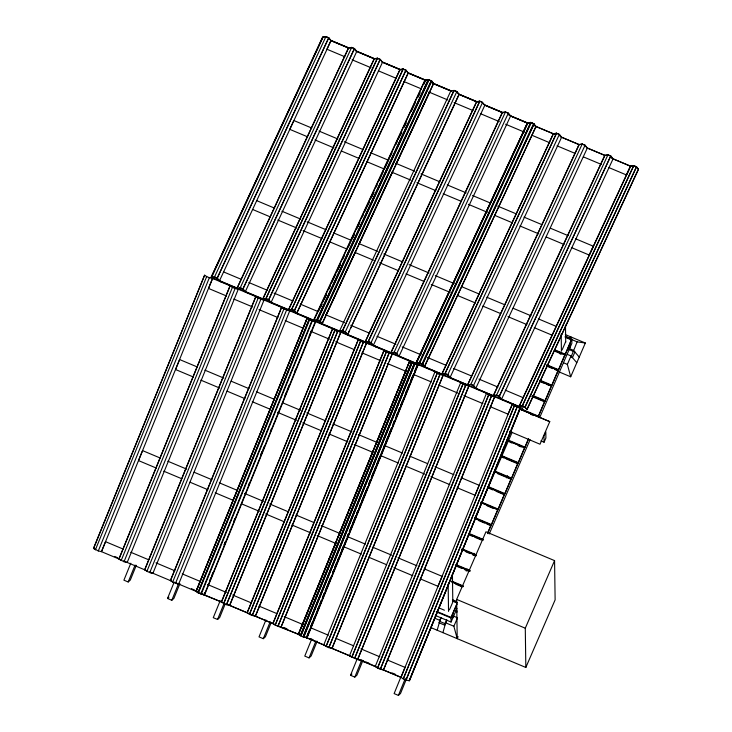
<?xml version="1.0" encoding="UTF-8"?>
<svg xmlns="http://www.w3.org/2000/svg" width="732" height="732" viewBox="0 0 732 732"><rect width="100%" height="100%" fill="white"/><g stroke="black" fill="none" stroke-linecap="round" stroke-linejoin="round"><path stroke-width="1.1" d="M437.187 630.243L440.783 617.433M442.906 632.64L446.511 619.839M219.435 280.997L217.157 278.197L214.476 277.071L211.127 277.318L322.629 36.975L325.969 36.719L328.659 37.854L330.928 40.653L348.551 48.047L351.708 47.525L354.398 48.651L356.777 51.405L374.217 58.725L377.383 58.203L380.237 59.402L382.516 62.211L399.956 69.531L403.112 69.009L405.976 70.208L408.246 73.008L425.685 80.328L423.764 84.473M424.963 80.026L313.461 320.369M611.613 158.185L630.527 166.127L633.692 165.606L636.547 166.805L638.524 169.238L527.022 409.581L525.054 407.148L522.191 405.949L519.034 406.47L213.168 277.986L212.609 278.462L209.37 277.684L98.298 550.94L93.476 548.378L204.612 275.186L93.632 548.424L95.544 549.75M95.434 549.741L206.689 276.559L204.612 275.186M230.159 285.8L119.023 558.992L121.283 560.556M121.173 560.538L232.419 287.365L230.049 285.782L118.913 558.973L124.028 561.737L127.203 562.46L238.284 289.204M124.028 561.737L235.109 288.49L238.348 289.268M144.762 569.798L255.898 296.597M149.767 572.543L260.839 299.297L264.023 300.01L152.942 573.257L149.767 572.543L146.903 571.344L258.158 298.162L255.788 296.588L144.652 569.78L147.022 571.353M170.492 580.595L281.637 307.403M307.367 318.21L309.627 319.765L198.381 592.947L204.246 594.823L315.318 321.577L311.923 320.708L200.788 593.899L195.966 591.337L307.101 318.146L196.121 591.383L198.491 592.966M196.231 591.401L306.937 319.262M197.924 592.7L309.06 319.509L315.382 321.632M198.033 592.71L309.169 319.518L315.035 321.366M201.236 594.146L312.317 320.9M224.148 544.791L225.438 541.616M260.757 454.782L262.047 451.607M203.963 594.613L204.823 592.499M209.562 580.851L210.853 577.676M211.713 575.553L213.003 572.378M224.202 544.846L225.502 541.671M233.682 521.55L234.972 518.375M248.331 485.545L249.621 482.37M260.821 454.837L262.111 451.662M262.971 449.549L264.27 446.374M270.3 431.541L271.59 428.366M284.94 395.545L286.239 392.37M287.1 390.248L289.25 384.959M294.42 372.249L295.71 369.074M309.069 336.244L310.359 333.069M204.557 594.924L315.693 321.732M332.648 328.76L221.512 601.951L201.785 594.082M334.908 330.324L223.772 603.516L221.403 601.933L332.538 328.741L334.908 330.324L340.828 332.227L229.692 605.419L226.453 604.641L337.598 331.45L334.798 330.306L223.663 603.497L226.517 604.696L337.653 331.505M340.773 332.163L229.628 605.355L247.242 612.748L358.387 339.557M360.638 341.121L249.502 614.313L247.132 612.739L358.277 339.547L360.638 341.121L366.567 343.024L255.431 616.216L252.192 615.447L249.392 614.304L360.528 341.112L363.392 342.311L252.256 615.502L363.328 342.247M366.503 342.969L255.367 616.161L272.981 623.554L383.687 351.424M384.117 350.363L386.377 351.927L275.241 625.119L272.871 623.536L384.007 350.344L386.267 351.909L275.131 625.101L277.986 626.299L389.131 353.108L392.306 353.831L389.287 361.242M386.377 351.927L389.067 353.053L277.931 626.244L298.72 634.36M391.812 354.828L281.106 626.967L388.427 363.356M414.797 363.859L303.661 637.05L306.735 637.782L417.871 364.591L411.53 362.486L300.395 635.678L298.317 634.305L409.609 361.16L412.006 362.715L300.861 635.907L412.116 362.724L409.856 361.16M409.609 361.16L298.317 634.305M405.867 370.676L298.61 634.342L300.221 635.394M407.587 366.448L409.746 361.151M301.73 626.94L308.62 610.003M309.49 607.88L321.119 579.296M321.979 577.173L330.59 556M331.459 553.877L335.759 543.29M338.779 535.879L345.239 519.995M346.099 517.881L348.258 512.583M349.118 510.469L372.378 453.291M376.257 443.757L381.857 429.995M382.717 427.872L396.497 393.99M397.366 391.876L405.976 370.694M411.421 362.468L300.276 635.66L303.725 637.105L414.861 363.914L409.463 361.114M323.864 644.91L306.25 637.517L303.075 636.803L414.211 363.612L417.45 364.39L414.87 370.74M303.139 636.858L414.275 363.667M310.56 626.931L312.71 621.633M313.58 619.519L314.87 616.344M317.45 609.985L319.179 605.757M320.04 603.635L321.33 600.46M323.05 596.223L324.349 593.048M325.209 590.925L330.809 577.164M332.529 572.927L333.819 569.752M334.68 567.629L336.839 562.341M337.699 560.218L338.989 557.043M341.579 550.693L343.299 546.456M347.178 536.922L348.469 533.747L347.233 536.986M349.329 531.633L351.479 526.335M352.348 524.222L355.789 515.749M356.649 513.626L357.948 510.451L356.713 513.69M359.668 506.215L360.958 503.04M361.818 500.926L366.128 490.33M369.148 482.919L370.438 479.744M371.298 477.63L373.448 472.332M374.317 470.219L375.608 467.043M376.468 464.921L379.917 456.448M383.788 446.923L385.087 443.748L371.362 477.685M385.947 441.625L388.097 436.336M388.957 434.213L391.547 427.863M393.267 423.627L394.557 420.452M396.287 416.215L397.577 413.04M398.437 410.917L399.727 407.742L395.481 418.393M400.587 405.62L402.746 400.331M405.757 392.919L407.056 389.744L404.961 395.097M407.916 387.621L409.206 384.446M410.927 380.21L412.226 377.035M306.315 637.581L309.764 629.108M310.624 626.985L319.234 605.812M320.094 603.69L321.394 600.514M322.254 598.401L324.404 593.103M325.264 590.989L330.864 577.219M332.593 572.982L333.883 569.807M334.744 567.693L339.053 557.107M339.913 554.984L346.373 539.1M349.393 531.688L355.853 515.804M358.872 508.392L361.022 503.104M361.882 500.981L367.482 487.219M368.772 484.044L370.502 479.808M386.011 441.689L391.611 427.918M392.901 424.743L394.621 420.507M400.651 405.684L404.101 397.211M407.98 387.685L409.27 384.501M410.13 382.388L413.58 373.915M306.671 637.728L417.807 364.536M418.182 364.692L307.037 637.883M434.9 371.71L437.15 373.274L326.014 646.466L328.878 647.664L440.014 374.473L443.189 375.187L332.053 648.378L328.814 647.6L439.95 374.409L435.009 371.719L323.754 644.901L326.124 646.475L437.26 373.283M443.125 375.132L331.989 648.323L349.603 655.716L351.863 657.281L462.999 384.09L460.629 382.507M460.739 382.525L349.493 655.698C357.454 660.529 367.116 661.938 375.333 666.513M351.753 657.263L462.889 384.071L465.744 385.27L354.608 658.461L465.689 385.215L468.919 385.993L357.783 659.184L468.864 385.929M486.478 393.322L375.223 666.504L377.593 668.078L488.729 394.887L486.368 393.313M491.419 396.021L380.283 669.213L383.522 669.981L494.658 396.79L488.729 394.887M383.458 669.926L494.594 396.735M512.098 404.11L514.468 405.693L403.332 678.884L400.962 677.31L512.208 404.128L212.545 278.407L101.474 551.654L98.234 550.885M517.158 406.818L406.013 680.01L409.087 680.751L520.534 407.651L409.371 680.87L520.159 407.495L514.358 405.674L403.222 678.866L406.077 680.074L517.213 406.873L514.468 405.693M212.609 278.462L208.538 288.435L226.408 295.938M130.808 563.228L123.909 580.174L128.201 581.977L130.296 580.073L136.317 565.296M128.201 581.977L135.1 565.031M179.916 583.605L173.905 598.373L171.8 600.277L167.518 598.483L173.987 582.59M171.8 600.277L178.7 583.331M220.167 600.734L213.268 617.68L217.55 619.482L219.655 617.579L225.246 603.863M217.55 619.482L224.459 602.537M265.917 619.94L259.018 636.886L263.31 638.688L265.405 636.785L270.996 623.06M263.31 638.688L270.209 621.743M311.667 639.146L304.768 656.092L309.06 657.894L311.155 655.982L317.176 641.214M309.06 657.894L315.959 640.939M362.926 660.42L356.914 675.188L354.81 677.1L350.518 675.297L357.417 658.342M354.81 677.1L361.709 660.145M401.026 676.652L394.127 693.597L398.409 695.4L400.514 693.497L406.104 679.772M378.929 668.115L400.999 677.384L405.07 667.41L387.201 659.907M398.409 695.4L405.318 678.454M503.03 449.238L504.394 446.09M505.3 443.995L510.753 431.423M520.287 409.426L521.651 406.278M474.473 519.189L512.162 432.237M521.706 410.231L523.517 406.04M441.213 617.588L438.971 622.749L444.69 625.146L445.285 622.648L453.867 626.253L457.207 638.643L458.076 636.639M449.448 609.838L453.538 600.405M466.247 571.07L467.162 568.974M473.064 555.359L473.97 553.264M506.663 477.831L507.569 475.736M560.245 354.197L561.151 352.101M562.066 350.006L565.699 341.624M445.706 622.804L446.932 619.986M457.207 638.643L456.658 599.398L485.947 531.816L554.572 560.621L555.121 599.874L525.832 667.456L431.057 627.672M435.284 615.42L451.058 622.044L450.994 617.415L456.969 603.616M487.539 533.079L490.962 525.201L475.187 518.576M474.446 517.972L491.273 525.036L497.668 509.71L480.842 502.646M481.153 502.491L497.98 509.554L504.385 494.228L487.558 487.164M487.869 487L504.696 494.063L511.092 478.737L494.265 471.673M494.576 471.518L511.412 478.582L517.808 463.255L500.981 456.192M501.292 456.027L518.119 463.091L524.515 447.764L507.688 440.701M508.008 440.545L524.835 447.609L528.239 439.182M521.431 409.572L538.258 416.636L544.654 401.31L532.036 396.012M532.347 395.847L544.965 401.145L551.37 385.819L539.795 380.969M540.115 380.805L551.681 385.663L558.077 370.337L546.511 365.478M546.822 365.323L558.388 370.182L564.793 354.846L554.27 350.436M554.591 350.28L565.104 354.691L571.5 339.364L571.509 339.913L565.205 337.26M456.978 604.156L450.994 617.954L436.272 611.778M487.549 533.628L528.678 438.743M538.203 416.764L571.82 339.209L565.507 336.555M451.058 622.044L456.969 608.393M489.214 534.003L530.087 439.712M539.621 417.716L571.875 343.29L571.82 339.209M453.867 626.253L457.116 618.741M558.443 371.646L570.695 376.788L567.364 364.399L571.024 355.953L567.208 354.352M570.695 376.788L585.344 343.006L577.127 341.871L571.033 357.042L572.47 357.637L574.904 352.01L568.709 349.411M509.472 431.34L540.006 444.223L549.759 421.632L519.235 408.813M544.068 442.22L545.898 437.992L545.816 431.862L543.986 436.089L544.068 442.22L540.911 440.893M525.832 667.456L525.283 628.202L554.572 560.621M211.127 277.318L322.913 37.094L325.914 36.6L328.769 37.799L331.038 40.599L348.487 47.928L351.644 47.406L354.508 48.605L356.667 51.46M211.475 277.565L322.977 37.213M214.476 277.071L325.914 36.6M217.157 278.197L328.659 37.854M235.96 287.841L219.545 280.942L217.267 278.142L328.769 37.799M219.509 280.749L331.038 40.599M348.487 47.928L236.985 288.271L240.206 287.868L242.896 288.994L245.165 291.803L262.724 299.068L265.881 298.546L268.745 299.745L271.014 302.554L382.516 62.211M237.049 288.39L348.551 48.047M240.206 287.868L351.644 47.406M242.896 288.994L354.398 48.651L243.006 288.948L245.275 291.748L356.777 51.405M262.724 299.068L374.217 58.725M263.264 298.153L374.281 58.853L377.447 58.331L380.128 59.457L382.406 62.257L400.02 69.65L403.176 69.128L405.867 70.263L408.136 73.063L424.716 80.017M265.881 298.546L377.383 58.203M262.779 299.196L265.945 298.674L377.447 58.331M270.904 302.6L268.635 299.8L380.128 59.457M268.745 299.745L380.237 59.402M272.039 302.984L288.454 309.874L399.956 69.531M288.994 308.959L400.02 69.65M288.454 309.874L291.62 309.352L403.112 69.009M288.518 309.993L291.675 309.471L403.176 69.128M408.136 73.063L296.634 313.406L294.365 310.606L405.867 70.263M428.915 79.934L317.413 320.277L314.193 320.671L296.744 313.351L294.474 310.551L405.976 70.208M296.744 313.351L408.246 73.008M318.512 311.347L321.879 304.1M322.839 302.023L326.207 294.776M328.604 289.598L330.525 285.453M331.495 283.375L335.814 274.052M336.775 271.984L340.142 264.728M342.549 259.549L344.47 255.404M348.313 247.123L354.078 234.688M356.484 229.509L359.842 222.254M362.248 217.075L363.209 215.007M364.655 211.896L369.459 201.538M370.419 199.47L373.787 192.214M376.184 187.035L377.145 184.958M379.066 180.822L383.394 171.498M384.355 169.421L389.159 159.064M390.129 156.996L392.05 152.851M395.893 144.561L397.33 141.45M398.29 139.382L401.658 132.126M404.064 126.947L405.986 122.802M411.274 111.41L415.593 102.087M417.999 96.908L419.921 92.763M320.497 307.33L321.943 304.219M324.34 299.04L326.271 294.895M338.285 269.001L340.206 264.856M352.696 237.918L354.142 234.816M357.985 226.527L358.945 224.45M368.077 204.768L369.523 201.666M371.92 196.478L373.851 192.342M400.276 135.356L401.722 132.254M404.128 127.075L406.05 122.93M418.063 97.027L419.985 92.882M313.772 320.406L316.764 319.911L428.266 79.559L431.706 81.005L433.683 83.439L322.181 323.782L320.104 321.403L316.828 320.03L313.836 320.525L425.274 80.053L428.266 79.559M316.828 320.03L428.33 79.687L431.596 81.06L433.683 83.439M317.349 320.149L428.851 79.806L426.747 80.154M320.104 321.403L431.596 81.06M322.181 323.782L320.213 321.357L431.706 81.005M326.115 314.641L354.947 252.476M359.76 242.118L391.959 172.706M396.277 163.382L406.37 141.633M407.331 139.556L428.961 92.937M322.025 323.782L433.527 83.439M339.401 331.358L450.839 90.887L454.06 90.494L456.75 91.619L459.019 94.419L475.599 101.382M322.922 324.34L339.337 331.23L342.503 330.708L454.005 90.365L456.86 91.564L459.129 94.364L476.578 101.693L479.734 101.172L482.598 102.37L370.987 342.768L373.256 345.568L484.868 105.17L482.489 102.416L479.799 101.291L476.633 101.812L365.14 342.155L368.297 341.634L370.987 342.768M340.453 331.184L342.567 330.837L454.06 90.494M458.543 95.453L347.526 334.762L345.248 331.962L456.86 91.564M389.781 352.403L373.366 345.513L371.097 342.713L368.233 341.515L365.076 342.036L347.636 334.716L349.557 330.571M350.518 328.494L459.129 94.364M365.076 342.036L476.578 101.693M368.233 341.515L479.734 101.172M368.297 341.634L479.799 101.291M528.047 123.296L510.597 115.976L508.328 113.167L505.473 111.969L502.308 112.49L390.806 352.833L393.972 352.312L396.826 353.51M391.355 351.927L502.372 112.618L505.538 112.097L508.218 113.222L510.488 116.022L528.111 123.415M390.87 352.961L394.036 352.44L505.473 111.969M531.203 122.775L419.701 363.118L416.545 363.639L399.105 356.319L396.726 353.565L508.328 113.167M398.995 356.365L510.597 115.976M419.253 362.743L530.755 122.4L533.61 123.598L536.034 126.407L424.533 366.75L422.108 363.941L419.253 362.743L416.261 363.237L527.754 122.894L530.755 122.4M530.81 122.519L527.818 123.013L416.316 363.356L419.317 362.871L530.81 122.519L534.067 123.973L422.565 364.316L424.533 366.75M533.61 123.598L421.998 363.996L424.276 366.796L441.89 374.189L445.047 373.668L447.737 374.793L450.006 377.602L467.62 384.995L579.122 144.652L582.288 144.131L584.969 145.256L587.348 148.001L475.745 388.399L493.359 395.792L496.516 395.271L499.206 396.405L501.475 399.205L519.089 406.599L522.255 406.077L524.945 407.202L527.022 409.581M424.276 366.796L536.034 126.407M441.89 374.189L553.383 133.846L556.549 133.325L559.239 134.45L561.508 137.25L579.122 144.652M556.485 133.197L553.328 133.718L441.826 374.07L444.983 373.549L556.485 133.197L559.349 134.404L561.618 137.204L450.006 377.602M445.047 373.668L556.549 133.325M447.737 374.793L559.349 134.404M638.524 169.238L636.437 166.859L633.756 165.734L630.591 166.255L612.977 158.862L610.708 156.053L607.953 154.809L604.797 155.33L493.295 395.673L496.461 395.152L499.316 396.351L501.585 399.15L613.087 158.807L610.817 156.007L608.018 154.928L604.861 155.449L587.247 148.056L584.969 145.256L582.224 144.003L579.058 144.524L467.556 384.867L470.786 384.474L473.476 385.599L475.745 388.399M470.786 384.474L582.224 144.003M473.476 385.599L585.078 145.201M493.359 395.792L604.861 155.449M496.516 395.271L607.953 154.809M499.206 396.405L610.708 156.053L499.316 396.351M519.034 406.47L630.527 166.127L626.446 174.957L608.585 167.454M519.089 406.599L630.591 166.255M518.942 407.541L519.93 405.418M522.191 405.949L633.692 165.606M522.255 406.077L633.756 165.734M524.945 407.202L636.437 166.859M525.054 407.148L636.547 166.805M526.866 409.581L638.368 169.238M167.518 598.483L168.918 597.211M350.518 675.297L351.918 674.026M400.999 677.384L401.557 676.899M568.544 338.266L571.042 337.004M425.338 80.181L428.33 79.687M211.42 277.437L214.412 276.943L217.267 278.142M416.609 363.758L419.765 363.237L422.456 364.371L533.957 124.028L531.267 122.894M264.078 300.065L258.048 298.153M289.817 310.871L283.778 308.95M149.703 572.488L152.878 573.202M178.617 584.008L172.642 582.141L283.888 308.968L281.527 307.394L170.382 580.586L172.752 582.16M201.172 594.091L204.182 594.768M348.871 47.9L331.001 40.406L326.92 49.227L344.79 56.73M355.176 50.545L375.141 58.935M381.454 61.58L401.42 69.961M407.724 72.605L425.594 80.108M431.898 82.753L451.864 91.134M458.168 93.778L478.142 102.16M483.394 104.365L503.36 112.746M508.621 114.961L528.586 123.342M534.891 125.986L554.856 134.368M560.117 136.573L579.058 144.524M586.387 147.599L605.309 155.541M450.839 90.887L433.399 83.567L431.13 80.767L319.518 321.156L321.787 323.965M484.868 105.17L502.308 112.49M553.383 133.846L535.769 126.453L533.5 123.653M357.701 51.89L374.281 58.853M450.903 91.015L433.289 83.613L431.02 80.813M484.758 105.225L502.372 112.618M352.147 59.814L371.06 67.756M378.417 70.839L396.287 78.342M403.643 81.435L421.513 88.929M428.87 92.022L447.783 99.955M454.087 102.608L473.009 110.55M480.366 113.634L499.279 121.576M505.583 124.22L524.505 132.163M531.862 135.246L549.723 142.749M557.079 145.842L574.949 153.336M583.358 156.868L601.228 164.361M311.704 128.018L293.834 120.515L289.753 129.344L307.623 136.838M319.06 131.101L337.974 139.043M344.287 141.688L363.2 149.63M370.557 152.723L388.427 160.216M395.783 163.309L414.696 171.251M421.001 173.896L439.923 181.838M447.279 184.922L466.192 192.864M472.506 195.508L490.367 203.011M497.723 206.104L516.646 214.037M524.002 217.13L541.863 224.623M550.272 228.155L568.142 235.658M575.498 238.742L593.359 246.245L589.278 255.065L571.418 247.572M314.98 139.931L333.893 147.873M341.249 150.957L359.119 158.46M366.476 161.543L384.346 169.046M391.702 172.13L410.615 180.072M416.92 182.716L435.842 190.659M443.199 193.751L461.059 201.245M468.416 204.338L487.338 212.28M494.695 215.364L512.565 222.867M519.921 225.95L538.834 233.892M546.191 236.985L564.061 244.479M256.667 200.632L274.537 208.135M281.893 211.219L300.815 219.161M307.12 221.805L326.033 229.747M333.389 232.84L351.259 240.334M358.616 243.427L377.529 251.36M383.833 254.013L402.756 261.955M409.06 264.6L429.025 272.981M435.339 275.625L454.252 283.568M461.608 286.651L479.478 294.154M486.835 297.247L504.696 304.741M513.105 308.273L530.975 315.767M538.331 318.859L556.192 326.362M565.324 334.597L585.344 343.006M565.36 336.354L569.167 337.955M565.196 336.711L577.127 341.871M252.586 209.453L270.456 216.956M277.812 220.048L296.735 227.981M303.039 230.635L321.952 238.568M329.308 241.661L347.178 249.164M354.535 252.247L373.448 260.189M379.752 262.834L398.675 270.776M406.031 273.86L423.901 281.363M431.258 284.455L450.171 292.388M457.527 295.481L475.397 302.975M482.754 306.067L500.615 313.57M507.971 316.654L526.894 324.596M534.25 327.68L552.111 335.183M568.7 348.322L573.458 350.317L579.241 357.079M554.582 349.731L565.095 354.142M555.332 351.424L561.645 354.068M563.548 362.798L567.364 364.399M546.813 364.774L558.388 369.633M547.573 366.467L552.825 368.672M554.929 369.559L558.086 370.877L558.077 370.337M540.106 380.265L551.672 385.114M539.804 381.509L544.013 383.275M546.118 384.163L549.274 385.48M533.39 395.747L544.965 400.605M532.045 396.552L543.611 401.411M223.589 271.92L241.45 279.423M248.807 282.506L267.729 290.448M274.033 293.093L292.946 301.035M300.303 304.128L318.173 311.622M325.53 314.714L344.443 322.656M350.756 325.301L369.669 333.243M377.026 336.327L395.948 344.269M402.252 346.913L421.165 354.855M427.47 357.5L446.392 365.442M453.748 368.535L471.618 376.028M478.975 379.121L497.888 387.063M505.245 390.147L523.115 397.65M444.983 373.549L447.847 374.747L450.116 377.547M470.722 384.346L473.577 385.544L475.855 388.353M240.142 287.749L243.006 288.948M291.62 309.352L294.474 310.551M316.764 319.911L320.213 321.357M342.503 330.708L345.358 331.907L347.636 334.716M419.317 362.871L422.565 364.316M265.945 298.674L268.635 299.8M291.675 309.471L294.365 310.606M342.567 330.837L345.248 331.962M394.036 352.44L396.726 353.565M462.999 384.09L465.689 385.215M206.58 276.55L209.434 277.748M232.309 287.347L235.173 288.545M386.267 351.909L389.131 353.108M437.15 373.274L440.014 374.473M521.422 409.023L538.249 416.087M519.244 408.886L549.759 421.632M530.59 414.248L533.747 415.575M233.764 299.031L252.686 306.964M258.991 309.618L277.904 317.551M285.26 320.643L303.13 328.146M310.487 331.23L329.4 339.172M335.704 341.817L354.627 349.759M361.983 352.842L380.896 360.785M387.21 363.438L406.123 371.371M413.479 374.464L431.349 381.958M438.706 385.05L457.619 392.993M463.923 395.637L482.846 403.579M490.202 406.663L508.063 414.166L512.693 403.707L512.702 404.586M507.999 439.996L524.826 447.06M509.801 442.128L511.906 443.016M518.219 445.66L521.367 446.987M501.283 455.487L518.11 462.551M500.99 456.731L504.138 458.058M506.242 458.946L517.817 463.795L517.808 463.255M494.576 470.969L511.403 478.033M497.431 473.549L511.101 479.286L511.092 478.737M487.86 486.46L504.687 493.524M488.61 488.153L492.819 489.918M495.976 491.236L503.342 494.329M197.503 367.052L179.633 359.549L175.561 369.532L193.431 377.026M204.859 370.145L223.772 378.078M231.129 381.171L248.999 388.665M256.356 391.757L274.216 399.26M282.625 402.783L300.495 410.286M306.8 412.93L325.722 420.873M333.078 423.956L351.991 431.898M358.296 434.552L377.218 442.485M384.575 445.578L402.435 453.071M409.792 456.164L427.662 463.667M435.018 466.751L453.932 474.693M461.288 477.776L479.158 485.279L475.086 495.253L457.226 487.759M200.788 380.118L219.701 388.061M227.066 391.144L244.927 398.647M252.284 401.731L270.154 409.234M277.51 412.317L296.423 420.26M302.728 422.904L321.65 430.846M329.007 433.939L347.92 441.872M354.233 444.525L373.146 452.468M380.503 455.551L398.373 463.054M405.729 466.138L424.642 474.08M430.947 476.724L449.869 484.666M481.144 501.942L497.98 509.005M487.164 505.839L493.469 508.493M475.489 517.872L491.264 524.496M478.344 520.443L484.657 523.096M486.762 523.975L489.918 525.302M468.773 533.354L483.504 539.539M468.782 533.903L482.452 539.64M468.471 534.058L483.193 540.243M469.532 535.046L472.689 536.373M474.784 537.251L481.098 539.905M462.066 548.844L475.736 554.582M462.075 549.384L475.745 555.131M461.755 549.549L476.486 555.725M465.973 551.855L470.182 553.621M473.339 554.947L475.434 555.835M456.402 564.775L470.072 570.512M455.359 564.875L470.081 571.052M456.1 565.479L469.77 571.216M457.161 566.458L461.361 568.224M464.518 569.551L468.727 571.317M160.454 458.113L142.584 450.619L138.522 460.593L156.383 468.096M167.811 461.206L186.724 469.148M194.081 472.232L211.951 479.734M219.307 482.818L237.177 490.321M244.534 493.405L263.447 501.347M269.751 503.991L288.673 511.933M296.03 515.026L313.891 522.52M321.247 525.613L340.17 533.555M347.526 536.638L365.396 544.141M372.753 547.225L391.666 555.167M397.97 557.811L416.892 565.754M424.249 568.846L442.11 576.34L438.047 586.323L420.177 578.82M451.79 581.144L463.365 585.993M451.8 581.684L463.374 586.542M451.488 581.849L463.054 586.698M455.707 584.154L462.011 586.808M163.739 471.179L181.609 478.682M190.018 482.205L207.879 489.708M215.235 492.792L233.105 500.295M241.514 503.826L259.384 511.32M265.689 513.974L284.602 521.907M291.958 525L310.88 532.942M317.185 535.586L336.098 543.528M343.454 546.612L361.324 554.115M368.681 557.198L386.551 564.701M393.908 567.794L412.821 575.727M456.658 599.398L525.283 628.202M452.44 599.718L456.649 601.484M452.449 600.258L456.658 602.024M453.19 600.862L457.399 602.628M454.252 601.85L456.356 602.729M455.203 610.177L457.107 610.973M455.213 611.266L457.125 612.062M439.154 607.99L444.416 610.204M452.76 615.804L457.527 617.808M437.315 611.668L450.994 617.415M434.799 618.247L439.566 620.251L439.584 621.34L445.303 623.746M123.406 549.183L105.545 541.68L101.474 551.654L121.439 560.035M130.763 552.267L148.633 559.77M155.989 562.853L174.902 570.795M182.259 573.888L200.129 581.382M207.485 584.475L226.398 592.417M232.712 595.061L251.625 603.003M258.982 606.087L276.852 613.59M284.208 616.673L303.121 624.616M310.478 627.708L328.348 635.202M335.704 638.295L353.565 645.789M360.922 648.881L379.844 656.824M114.64 556.466L117.797 557.793M191.363 588.674L194.657 590.056M283.842 627.498L286.999 628.815M310.121 638.524L313.278 639.85M360.565 659.697L363.722 661.023M365.826 661.902L368.974 663.229M392.096 672.937L395.253 674.254M384.492 670.366L401.072 677.32M123.543 560.922L147.718 571.07M149.813 571.948L171.883 581.217M173.987 582.096L198.162 592.243M200.266 593.121L224.431 603.269M226.536 604.156L274.884 624.442M276.98 625.329L300.102 635.028M303.258 636.355L325.328 645.624M327.433 646.502L376.824 667.236M307.101 318.146L309.517 319.756M576.798 362.715L571.024 355.953L571.033 357.042M319.628 321.11L321.897 323.91M569.99 343.427L570.045 347.517M565.47 325.191L565.708 342.256M564.793 354.846L564.802 355.395M561.179 333.911L561.417 350.976M551.37 385.819L551.379 386.368M544.654 401.31L544.663 401.85M524.515 447.764L524.524 448.313M504.385 494.228L504.394 494.768M497.668 509.71L497.678 510.259M490.962 525.201L490.971 525.741M452.422 574.263L452.806 601.567M452.834 613.727L452.888 617.817M448.149 584.118L448.533 611.421M505.547 400.706L505.556 401.584M444.068 374.903L444.077 375.781M375.443 346.099L375.443 346.968M368.288 343.098L368.297 343.967M306.818 317.295L306.818 318.164M220.314 280.987L220.323 281.857M213.168 277.986L213.177 278.855M415.968 363.118L527.47 122.775L415.968 363.118M286.578 310.094L175.506 583.349L178.681 584.063L289.753 310.816L286.578 310.094M488.619 394.877L377.483 668.069L380.347 669.268L491.483 396.076L488.619 394.877"/></g></svg>
